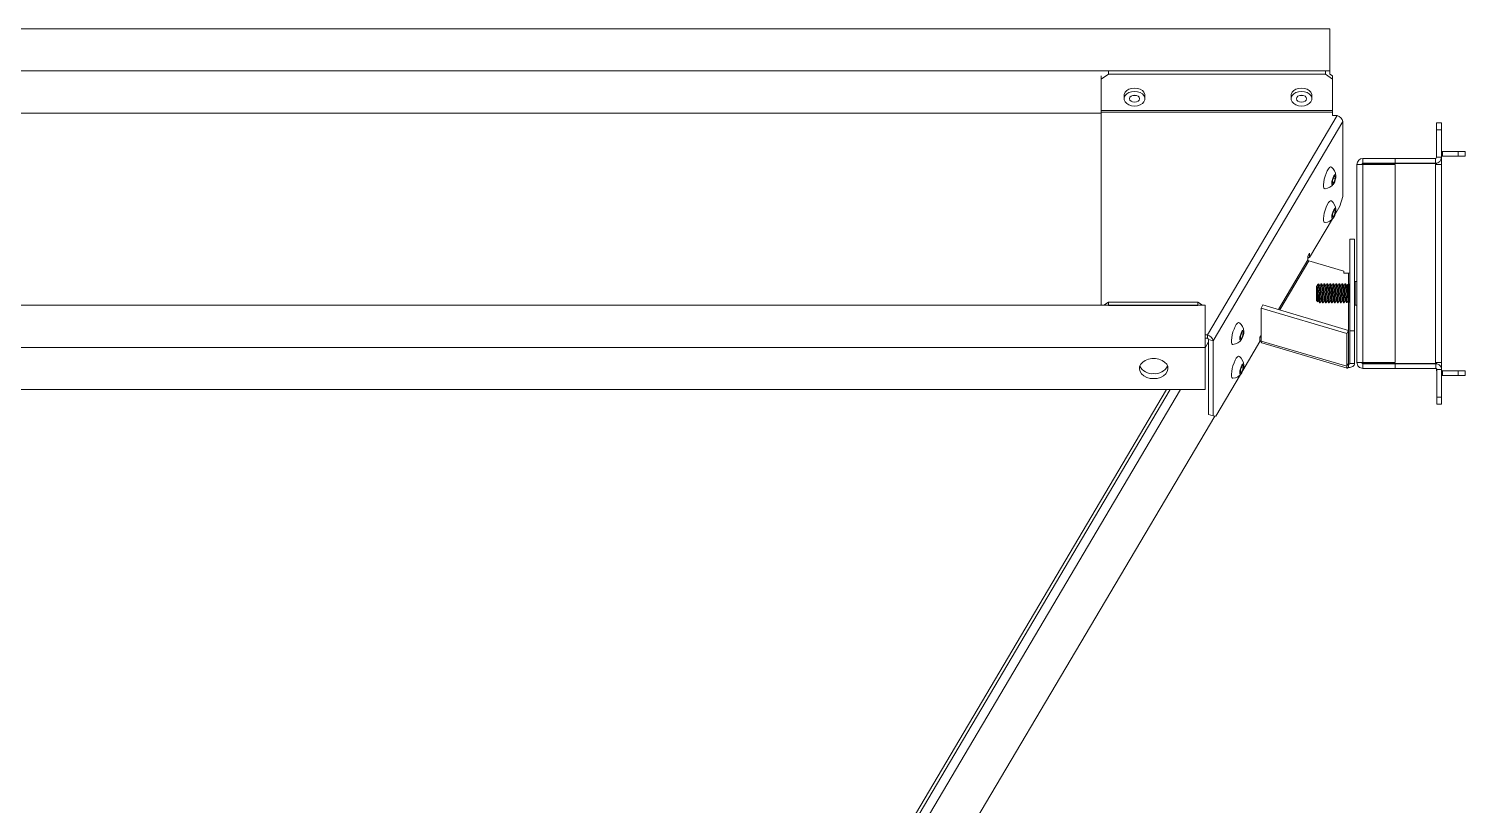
# Model space of a CAD drawing. Header units: millimetres. Extents: x 0 to 841, y 0 to 594.
# Drawn here: x 289.8 to 410.2, y 339.6 to 404.7 of the extents above; entities that cross this region are included whole.
import ezdxf

# ---------------------------------------------------------------- set-up
doc = ezdxf.new("R2010")
doc.units = ezdxf.units.MM
doc.linetypes.add('SLD-实线', pattern=[0])

msp = doc.modelspace()

# ---------------------------------------------------------------- linework, layer by layer
at = {"color": 7, "linetype": 'SLD-实线', "lineweight": 15}
for p, q in [((398.88, 404.68), (157.42, 404.68)), ((398.88, 404.68), (398.88, 401.14)), ((398.88, 401.14), (157.42, 401.14)), ((379.71, 400.44), (380.31, 400.86)), ((379.71, 400.72), (379.71, 400.44)), ((379.71, 400.44), (379.71, 397.82)), ((380.31, 400.86), (380.31, 401.15)), ((398.51, 401.14), (380.31, 401.15)), ((398.51, 400.86), (380.31, 400.86)), ((398.51, 401.14), (398.51, 400.86)), ((398.51, 400.86), (399.11, 400.44)), ((398.88, 401.14), (398.88, 400.88)), ((399.11, 400.72), (398.88, 400.88)), ((399.11, 400.44), (399.11, 400.72)), ((399.11, 398.1), (399.11, 400.72)), ((399.11, 397.82), (399.11, 400.44)), ((381.63, 399.09), (381.63, 398.81)), ((383.37, 398.81), (383.37, 399.09)), ((395.63, 399.09), (395.63, 398.81)), ((397.37, 398.81), (397.37, 399.09)), ((379.71, 397.61), (176.57, 397.61)), ((379.71, 397.82), (399.11, 397.82)), ((379.71, 381.5), (379.71, 397.68)), ((399.11, 397.68), (379.71, 397.68)), ((399.11, 397.82), (399.11, 398.1)), ((399.11, 397.4), (399.11, 397.68)), ((399.11, 397.68), (399.11, 397.4)), ((399.5, 397.4), (388.62, 379.01)), ((389.09, 378.52), (399.96, 396.91)), ((399.5, 397.4), (399.11, 397.4)), ((399.96, 390.61), (399.96, 396.91)), ((407.84, 396.8), (407.84, 396.2)), ((408.24, 396.8), (407.84, 396.8)), ((408.24, 396.8), (408.24, 396.2)), ((408.24, 396.2), (408.24, 396.8)), ((408.24, 396.8), (408.24, 396.8)), ((407.84, 396.2), (408.24, 396.2)), ((407.84, 393.9), (407.84, 396.2)), ((408.24, 396.2), (408.24, 393.9)), ((408.24, 393.9), (408.24, 396.2)), ((408.34, 394), (408.34, 394.4)), ((409.64, 394.4), (408.34, 394.4)), ((409.64, 394), (408.34, 394)), ((409.64, 394.4), (409.64, 394)), ((410.24, 394.4), (409.64, 394.4)), ((409.64, 394), (410.24, 394)), ((410.24, 394), (410.24, 394.4)), ((410.24, 394.4), (410.24, 394)), ((410.24, 394.4), (410.24, 394.4)), ((410.24, 394), (410.24, 394)), ((401.16, 393.3), (401.16, 376.7)), ((401.56, 393.3), (401.56, 393.3)), ((401.66, 393.4), (401.66, 393.8)), ((404.36, 393.8), (401.66, 393.8)), ((404.36, 393.4), (401.66, 393.4)), ((401.66, 393.3), (401.66, 393.39)), ((401.66, 393.39), (407.74, 393.39)), ((401.66, 393.3), (404.36, 393.3)), ((401.66, 393.3), (401.66, 376.7)), ((404.36, 393.4), (404.36, 393.8)), ((404.36, 393.4), (404.36, 393.8)), ((404.36, 393.8), (404.36, 393.8)), ((404.36, 393.8), (407.74, 393.8)), ((404.36, 393.4), (404.36, 393.4)), ((404.36, 393.4), (407.74, 393.4)), ((404.36, 393.3), (404.36, 376.7)), ((404.36, 393.3), (404.36, 376.7)), ((404.36, 393.3), (404.36, 393.3)), ((407.74, 393.4), (407.74, 393.8)), ((407.74, 393.4), (407.74, 393.4)), ((407.74, 393.39), (407.74, 393.3)), ((407.74, 393.39), (407.74, 393.3)), ((407.74, 393.39), (407.74, 393.39)), ((407.74, 376.7), (407.74, 393.3)), ((407.84, 393.9), (408.24, 393.9)), ((407.84, 393.3), (407.84, 393.41)), ((408.24, 393.91), (408.24, 393.3)), ((408.24, 393.91), (408.24, 393.4)), ((408.24, 393.9), (408.24, 393.9)), ((408.24, 393.9), (408.24, 393.3)), ((408.24, 393.9), (408.24, 393.9)), ((408.24, 393.3), (408.24, 393.9)), ((408.24, 376.6), (408.24, 393.4)), ((408.24, 393.3), (408.24, 376.7)), ((408.24, 393.3), (408.24, 393.3)), ((408.24, 393.3), (408.24, 393.3)), ((399.11, 391.96), (399.22, 392.27)), ((399.11, 391.71), (399.11, 391.96)), ((399.11, 391.82), (399.22, 391.78)), ((399.22, 391.78), (399.11, 391.71)), ((399.18, 392.15), (399.34, 392.1)), ((399.22, 392.27), (399.34, 392.35)), ((399.34, 392.1), (399.22, 391.78)), ((399.34, 392.35), (399.34, 392.1)), ((399.96, 390.61), (399.73, 389.8)), ((399.11, 389.13), (399.22, 389.45)), ((399.11, 388.88), (399.11, 389.13)), ((399.18, 389.32), (399.34, 389.27)), ((399.22, 389.45), (399.34, 389.52)), ((399.34, 389.27), (399.22, 388.96)), ((399.31, 389.09), (399.73, 389.8)), ((399.34, 389.52), (399.34, 389.27)), ((397.19, 385.5), (399.11, 388.74)), ((399.11, 388.99), (399.22, 388.96)), ((399.22, 388.96), (399.11, 388.88)), ((400.96, 387.03), (400.56, 387.03)), ((400.56, 379.36), (400.56, 387.03)), ((400.96, 379.36), (400.96, 387.03)), ((400.96, 387.03), (400.96, 384.27)), ((397.04, 385.6), (397.19, 385.86)), ((397.04, 385.31), (397.04, 385.6)), ((397.19, 385.5), (397.04, 385.55)), ((397.04, 385.41), (397.11, 385.53)), ((397.19, 385.86), (397.19, 385.5)), ((400.06, 384.35), (397.13, 385.22)), ((400.06, 384.2), (400.06, 384.35)), ((400.06, 384.35), (400.06, 384.2)), ((397.79, 383.14), (397.76, 383.1)), ((397.84, 383.18), (397.81, 383.13)), ((397.94, 383.29), (397.85, 383.2)), ((398.07, 383.14), (398.04, 383.14)), ((398.19, 383.3), (398.16, 383.3)), ((398.32, 383.14), (398.29, 383.14)), ((398.44, 383.3), (398.41, 383.3)), ((398.57, 383.14), (398.54, 383.14)), ((398.69, 383.3), (398.66, 383.3)), ((398.82, 383.14), (398.79, 383.14)), ((398.94, 383.3), (398.91, 383.3)), ((399.07, 383.14), (399.04, 383.14)), ((399.19, 383.3), (399.16, 383.3)), ((399.32, 383.14), (399.29, 383.14)), ((399.44, 383.3), (399.41, 383.3)), ((399.57, 383.14), (399.54, 383.14)), ((399.69, 383.3), (399.66, 383.3)), ((399.82, 383.14), (399.79, 383.14)), ((399.94, 383.3), (399.91, 383.3)), ((400.07, 383.14), (400.04, 383.14)), ((400.46, 384.2), (400.06, 384.2)), ((400.19, 383.3), (400.16, 383.3)), ((400.32, 383.14), (400.29, 383.14)), ((400.44, 383.14), (400.39, 383.24)), ((400.47, 383.14), (400.44, 383.14)), ((400.56, 383.28), (400.47, 383.14)), ((400.96, 383.46), (400.96, 384.27)), ((401, 383.5), (400.96, 383.46)), ((401.16, 383.5), (401, 383.5)), ((397.76, 381.9), (397.87, 381.79)), ((167.87, 381.49), (388.42, 381.5)), ((380.31, 381.77), (379.93, 381.5)), ((380.31, 381.49), (380.31, 381.77)), ((380.31, 381.77), (387.81, 381.77)), ((380.31, 381.49), (387.81, 381.49)), ((387.81, 381.77), (387.81, 381.49)), ((388.2, 381.5), (387.81, 381.77)), ((388.42, 377.96), (388.42, 381.5)), ((393.11, 381.26), (393.27, 381.52)), ((393.11, 381.26), (400.3, 379.13)), ((393.11, 378.5), (393.11, 381.26)), ((393.27, 381.52), (400.46, 379.39)), ((397.88, 381.8), (397.92, 381.87)), ((397.91, 381.87), (397.94, 381.87)), ((398.04, 381.7), (398.07, 381.7)), ((398.16, 381.87), (398.19, 381.87)), ((398.29, 381.7), (398.32, 381.7)), ((398.41, 381.87), (398.44, 381.87)), ((398.54, 381.7), (398.57, 381.7)), ((398.66, 381.87), (398.69, 381.87)), ((398.79, 381.7), (398.82, 381.7)), ((398.91, 381.87), (398.94, 381.87)), ((399.04, 381.7), (399.07, 381.7)), ((399.16, 381.87), (399.19, 381.87)), ((399.29, 381.7), (399.32, 381.7)), ((399.41, 381.87), (399.44, 381.87)), ((399.54, 381.7), (399.57, 381.7)), ((399.66, 381.87), (399.69, 381.87)), ((399.79, 381.7), (399.82, 381.7)), ((399.91, 381.87), (399.94, 381.87)), ((400.04, 381.7), (400.07, 381.7)), ((400.16, 381.87), (400.19, 381.87)), ((400.44, 381.87), (400.47, 381.87)), ((400.47, 381.87), (400.56, 381.73)), ((400.96, 381.54), (401, 381.5)), ((400.96, 376.61), (400.96, 381.54)), ((401, 381.5), (401.16, 381.5)), ((388.42, 379.01), (388.62, 379.01)), ((388.42, 378.73), (388.62, 378.73)), ((388.42, 377.92), (388.72, 378.42)), ((388.62, 379.01), (388.62, 378.73)), ((388.72, 378.63), (389.09, 378.52)), ((388.72, 378.63), (388.72, 372.34)), ((389.09, 378.52), (389.09, 372.23)), ((391.39, 378.91), (391.5, 379.23)), ((391.39, 378.66), (391.39, 378.91)), ((391.39, 378.77), (391.5, 378.74)), ((391.5, 378.74), (391.39, 378.66)), ((391.46, 379.1), (391.62, 379.06)), ((391.5, 379.23), (391.62, 379.3)), ((391.62, 379.06), (391.5, 378.74)), ((391.59, 376.04), (393.02, 378.46)), ((391.62, 379.3), (391.62, 379.06)), ((393.02, 378.81), (393.11, 378.97)), ((393.02, 378.46), (393.02, 378.81)), ((393.11, 378.5), (400.3, 376.38)), ((393.17, 378.35), (400.34, 376.23)), ((400.3, 379.13), (400.46, 379.39)), ((400.3, 379.13), (400.3, 376.38)), ((400.46, 379.39), (400.46, 376.64)), ((400.96, 379.36), (400.56, 379.36)), ((400.56, 376.61), (400.56, 379.36)), ((400.96, 376.61), (400.96, 379.36)), ((167.87, 377.95), (388.42, 377.96)), ((388.42, 374.43), (388.42, 377.96)), ((391.39, 376.08), (391.5, 376.4)), ((391.39, 375.84), (391.39, 376.08)), ((391.39, 375.94), (391.5, 375.91)), ((391.5, 375.91), (391.39, 375.84)), ((391.46, 376.27), (391.62, 376.23)), ((391.5, 376.4), (391.62, 376.47)), ((391.62, 376.23), (391.5, 375.91)), ((391.62, 376.47), (391.62, 376.23)), ((400.46, 376.64), (400.3, 376.38)), ((400.46, 376.57), (400.46, 376.64)), ((400.46, 376.57), (400.46, 376.28)), ((400.56, 376.61), (400.96, 376.61)), ((401.56, 376.7), (401.56, 376.7)), ((404.36, 376.7), (401.66, 376.7)), ((401.66, 376.7), (401.66, 376.62)), ((401.66, 376.62), (407.74, 376.62)), ((401.66, 376.6), (401.66, 376.2)), ((401.66, 376.6), (404.36, 376.6)), ((401.66, 376.2), (404.36, 376.2)), ((404.36, 376.7), (404.36, 376.7)), ((404.36, 376.6), (404.36, 376.2)), ((404.36, 376.6), (404.36, 376.2)), ((404.36, 376.6), (404.36, 376.6)), ((407.76, 376.6), (404.36, 376.6)), ((404.36, 376.2), (404.36, 376.2)), ((407.76, 376.2), (404.36, 376.2)), ((407.74, 376.62), (407.74, 376.7)), ((407.74, 376.62), (407.74, 376.7)), ((407.74, 376.62), (407.74, 376.62)), ((407.76, 376.6), (407.76, 376.6)), ((407.76, 376.6), (407.76, 376.2)), ((407.84, 376.6), (407.84, 376.7)), ((407.84, 376.1), (407.84, 376.16)), ((407.84, 376), (407.84, 376.06)), ((407.85, 376), (407.84, 376)), ((407.86, 376.1), (408.26, 376.1)), ((407.86, 373.8), (407.86, 376.1)), ((408.24, 376.7), (408.24, 376.24)), ((408.24, 376.7), (408.24, 376.7)), ((408.24, 376.24), (408.24, 376.7)), ((408.24, 376.7), (408.24, 376.24)), ((408.24, 376.7), (408.24, 376.7)), ((408.24, 376.6), (408.24, 376.24)), ((408.26, 376.1), (408.26, 376.1)), ((408.26, 373.8), (408.26, 376.1)), ((408.26, 376.1), (408.26, 373.8)), ((408.34, 376), (408.34, 375.6)), ((408.34, 376), (409.64, 376)), ((409.64, 376), (409.64, 375.6)), ((410.24, 376), (409.64, 376)), ((410.24, 375.6), (410.24, 376)), ((410.24, 376), (410.24, 375.6)), ((410.24, 376), (410.24, 376)), ((389.32, 372.2), (391.39, 375.69)), ((408.34, 375.6), (408.26, 375.61)), ((408.34, 375.6), (409.64, 375.6)), ((409.64, 375.6), (410.24, 375.6)), ((410.24, 375.6), (410.24, 375.6)), ((167.87, 374.42), (388.42, 374.43)), ((347.14, 310.13), (385.19, 374.43)), ((347.44, 310.13), (385.49, 374.43)), ((348.31, 310.13), (386.35, 374.43)), ((408.26, 373.8), (407.86, 373.8)), ((407.86, 373.8), (407.86, 373.2)), ((408.26, 373.8), (408.26, 373.2)), ((408.26, 373.2), (408.26, 373.8)), ((389.09, 372.23), (388.72, 372.34)), ((407.86, 373.2), (408.26, 373.2)), ((408.26, 373.2), (408.26, 373.2)), ((352.49, 310.13), (389.23, 372.21)), ((389.32, 372.2), (389.09, 372.23))]:
    msp.add_line(p, q, dxfattribs=at)
at = {"color": 8, "linetype": 'SLD-实线', "lineweight": 15}
for p, q in [((408.24, 393.9), (408.24, 393.9)), ((394.57, 381.14), (397.04, 385.31)), ((397.13, 385.22), (394.69, 381.1)), ((400.46, 383.14), (400.46, 384.2)), ((400.46, 376.64), (400.46, 381.87)), ((393.11, 378.81), (393.03, 378.83)), ((400.46, 376.64), (400.46, 376.64)), ((407.86, 376.1), (407.84, 376.1))]:
    msp.add_line(p, q, dxfattribs=at)
at = {"color": 7, "linetype": 'SLD-实线', "lineweight": 15, "flags": 128}
for points in [[(381.63, 399.09), (381.64, 399.18), (381.71, 399.35), (381.85, 399.5), (382.03, 399.61), (382.26, 399.68), (382.5, 399.71), (382.75, 399.68), (382.97, 399.61), (383.16, 399.5), (383.29, 399.35), (383.36, 399.18), (383.37, 399.09)], [(382.5, 398.2), (382.26, 398.22), (382.03, 398.29), (381.85, 398.41), (381.71, 398.56), (381.64, 398.72), (381.64, 398.9), (381.71, 399.07), (381.85, 399.21), (382.03, 399.33), (382.26, 399.4), (382.5, 399.43), (382.75, 399.4), (382.97, 399.33), (383.16, 399.21), (383.29, 399.07), (383.36, 398.9), (383.36, 398.72), (383.29, 398.56), (383.16, 398.41), (382.97, 398.29), (382.75, 398.22), (382.5, 398.2)], [(382.5, 398.51), (382.34, 398.54), (382.21, 398.6), (382.12, 398.7), (382.08, 398.81), (382.12, 398.93), (382.21, 399.02), (382.34, 399.09), (382.5, 399.11), (382.66, 399.09), (382.8, 399.02), (382.89, 398.93), (382.92, 398.81), (382.89, 398.7), (382.8, 398.6), (382.66, 398.54), (382.5, 398.51)], [(382.63, 399.09), (382.5, 399.08), (382.38, 399.09)], [(395.63, 399.09), (395.64, 399.18), (395.71, 399.35), (395.85, 399.5), (396.03, 399.61), (396.26, 399.68), (396.5, 399.71), (396.75, 399.68), (396.97, 399.61), (397.16, 399.5), (397.29, 399.35), (397.36, 399.18), (397.37, 399.09)], [(396.5, 398.2), (396.26, 398.22), (396.03, 398.29), (395.85, 398.41), (395.71, 398.56), (395.64, 398.72), (395.64, 398.9), (395.71, 399.07), (395.85, 399.21), (396.03, 399.33), (396.26, 399.4), (396.5, 399.43), (396.75, 399.4), (396.97, 399.33), (397.16, 399.21), (397.29, 399.07), (397.36, 398.9), (397.36, 398.72), (397.29, 398.56), (397.16, 398.41), (396.97, 398.29), (396.75, 398.22), (396.5, 398.2)], [(396.5, 398.51), (396.34, 398.54), (396.21, 398.6), (396.12, 398.7), (396.08, 398.81), (396.12, 398.92), (396.21, 399.02), (396.34, 399.09), (396.5, 399.11), (396.66, 399.09), (396.8, 399.02), (396.89, 398.92), (396.92, 398.81), (396.89, 398.7), (396.8, 398.6), (396.66, 398.54), (396.5, 398.51)], [(396.63, 399.09), (396.5, 399.08), (396.38, 399.09)], [(379.71, 397.68), (379.71, 397.7), (379.71, 397.71), (379.71, 397.73), (379.71, 397.75), (379.71, 397.77), (379.71, 397.79), (379.71, 397.81), (379.71, 397.82)], [(399.11, 398.1), (399.11, 398.03), (399.11, 397.94), (399.11, 397.85), (399.11, 397.75), (399.11, 397.65), (399.11, 397.56), (399.11, 397.47), (399.11, 397.4)], [(399.11, 397.82), (399.11, 397.81), (399.11, 397.79), (399.11, 397.77), (399.11, 397.75), (399.11, 397.73), (399.11, 397.71), (399.11, 397.69), (399.11, 397.68)], [(408.24, 394.75), (408.24, 394.79), (408.24, 394.89), (408.24, 395.05), (408.24, 395.24), (408.24, 395.46), (408.24, 395.66), (408.24, 395.84), (408.24, 395.97), (408.24, 396.04), (408.24, 396.04), (408.24, 395.97), (408.24, 395.84), (408.24, 395.66), (408.24, 395.46), (408.24, 395.24), (408.24, 395.05), (408.24, 394.89), (408.24, 394.79), (408.24, 394.75)], [(408.24, 394.39), (408.24, 394.39), (408.34, 394.4)], [(399.01, 393.08), (398.95, 393.09), (398.86, 393.04), (398.76, 392.93), (398.66, 392.76), (398.57, 392.55), (398.48, 392.31), (398.41, 392.06), (398.37, 391.82), (398.35, 391.61), (398.36, 391.44), (398.39, 391.32), (398.45, 391.27), (398.47, 391.27)], [(401.66, 393.3), (401.56, 393.3), (401.47, 393.3), (401.38, 393.3), (401.3, 393.3), (401.24, 393.3), (401.2, 393.3), (401.17, 393.3), (401.16, 393.3)], [(401.56, 393.3), (401.56, 393.3), (401.57, 393.3), (401.58, 393.3), (401.59, 393.3), (401.6, 393.3), (401.62, 393.3), (401.64, 393.3), (401.66, 393.3)], [(408.24, 393.3), (408.23, 393.3), (408.2, 393.3), (408.15, 393.3), (408.09, 393.3), (408.02, 393.3), (407.93, 393.3), (407.84, 393.3), (407.74, 393.3)], [(399.22, 391.71), (399.29, 391.85), (399.34, 392.01), (399.38, 392.18), (399.39, 392.32), (399.38, 392.42), (399.34, 392.46), (399.29, 392.43), (399.22, 392.34), (399.16, 392.21), (399.1, 392.05), (399.06, 391.88), (399.05, 391.74), (399.06, 391.64), (399.1, 391.6), (399.16, 391.63), (399.22, 391.71)], [(408.24, 392), (408.24, 392.21), (408.24, 392.4), (408.24, 392.55), (408.24, 392.63), (408.24, 392.65), (408.24, 392.6), (408.24, 392.48), (408.24, 392.31), (408.24, 392.11), (408.24, 391.9), (408.24, 391.69), (408.24, 391.52), (408.24, 391.41), (408.24, 391.36), (408.24, 391.37), (408.24, 391.46), (408.24, 391.6), (408.24, 391.79), (408.24, 392)], [(399.01, 390.25), (398.95, 390.26), (398.86, 390.21), (398.76, 390.1), (398.66, 389.93), (398.57, 389.72), (398.48, 389.48), (398.41, 389.23), (398.37, 388.99), (398.35, 388.78), (398.36, 388.61), (398.39, 388.49), (398.45, 388.44), (398.47, 388.44)], [(399.22, 388.89), (399.29, 389.02), (399.34, 389.18), (399.38, 389.35), (399.39, 389.49), (399.38, 389.59), (399.34, 389.63), (399.29, 389.6), (399.22, 389.51), (399.16, 389.38), (399.1, 389.22), (399.06, 389.05), (399.05, 388.91), (399.06, 388.81), (399.1, 388.77), (399.16, 388.8), (399.22, 388.89)], [(397.76, 383.1), (397.76, 383.1), (397.76, 383.05), (397.76, 382.93)], [(397.79, 383.14), (397.79, 383.14), (397.79, 383.13)], [(397.96, 383.26), (397.96, 383.23), (397.96, 383.19), (397.96, 383.15), (397.96, 383.1), (397.96, 383.05), (397.96, 382.99), (397.96, 382.93), (397.96, 382.86)], [(400.32, 383.14), (400.33, 383.09), (400.35, 382.95), (400.37, 382.75), (400.38, 382.5), (400.4, 382.26), (400.41, 382.05), (400.43, 381.92), (400.44, 381.87), (400.44, 381.87), (400.44, 381.87)], [(400.44, 383.14), (400.44, 383.14), (400.44, 383.09), (400.44, 382.96), (400.44, 382.79), (400.44, 382.58), (400.44, 382.36), (400.44, 382.16), (400.44, 382), (400.44, 381.9), (400.44, 381.87)], [(400.47, 383.14), (400.47, 383.14), (400.47, 383.08), (400.47, 382.95)], [(401, 383.5), (401, 383.47), (401, 383.37), (401, 383.21)], [(401, 383.21), (401, 382.99), (401, 382.74), (401, 382.47), (401, 382.2), (401, 381.95), (401, 381.75), (401, 381.6), (401, 381.52), (401, 381.5)], [(397.76, 382.93), (397.76, 382.76), (397.76, 382.56), (397.76, 382.35), (397.76, 382.16), (397.76, 382.01), (397.76, 381.92), (397.76, 381.9)], [(400.47, 382.95), (400.47, 382.77), (400.47, 382.56), (400.47, 382.34), (400.47, 382.14), (400.47, 381.98), (400.47, 381.89), (400.47, 381.87)], [(391.29, 380.03), (391.23, 380.04), (391.14, 380), (391.04, 379.88), (390.94, 379.71), (390.85, 379.5), (390.76, 379.26), (390.7, 379.01), (390.65, 378.77), (390.63, 378.56), (390.64, 378.39), (390.67, 378.27), (390.73, 378.22), (390.75, 378.22)], [(391.5, 378.67), (391.57, 378.8), (391.62, 378.97), (391.66, 379.13), (391.67, 379.27), (391.66, 379.37), (391.62, 379.41), (391.57, 379.38), (391.5, 379.3), (391.44, 379.16), (391.38, 379), (391.34, 378.84), (391.33, 378.69), (391.34, 378.59), (391.38, 378.56), (391.44, 378.58), (391.5, 378.67)], [(393.12, 378.47), (393.09, 378.49), (393.02, 378.54)], [(393.11, 378.5), (393.12, 378.45), (393.13, 378.4), (393.14, 378.37), (393.16, 378.35), (393.17, 378.35)], [(408.24, 378), (408.24, 378.21), (408.24, 378.4), (408.24, 378.55), (408.24, 378.63), (408.24, 378.65), (408.24, 378.6), (408.24, 378.48), (408.24, 378.31), (408.24, 378.11), (408.24, 377.9), (408.24, 377.69), (408.24, 377.52), (408.24, 377.41), (408.24, 377.36), (408.24, 377.37), (408.24, 377.46), (408.24, 377.6), (408.24, 377.79), (408.24, 378)], [(391.29, 377.2), (391.23, 377.22), (391.14, 377.17), (391.04, 377.05), (390.94, 376.89), (390.85, 376.67), (390.76, 376.43), (390.7, 376.19), (390.65, 375.95), (390.63, 375.73), (390.64, 375.56), (390.67, 375.44), (390.73, 375.39), (390.75, 375.39)], [(384.11, 375.35), (383.81, 375.37), (383.53, 375.45), (383.29, 375.58), (383.1, 375.74), (382.97, 375.93), (382.91, 376.14), (382.93, 376.35), (383.02, 376.56), (383.19, 376.74), (383.4, 376.88), (383.67, 376.98), (383.96, 377.04), (384.26, 377.04), (384.55, 376.98), (384.82, 376.88), (385.03, 376.74), (385.2, 376.56), (385.29, 376.35), (385.31, 376.14), (385.25, 375.93), (385.12, 375.74), (384.93, 375.58), (384.69, 375.45), (384.41, 375.37), (384.11, 375.35)], [(391.5, 375.84), (391.57, 375.97), (391.62, 376.14), (391.66, 376.3), (391.67, 376.44), (391.66, 376.54), (391.62, 376.58), (391.57, 376.55), (391.5, 376.47), (391.44, 376.33), (391.38, 376.17), (391.34, 376.01), (391.33, 375.86), (391.34, 375.77), (391.38, 375.73), (391.44, 375.75), (391.5, 375.84)], [(401.16, 376.7), (401.17, 376.7), (401.19, 376.7), (401.24, 376.7), (401.3, 376.7), (401.38, 376.7), (401.47, 376.7), (401.56, 376.7), (401.66, 376.7)], [(401.66, 376.7), (401.64, 376.7), (401.62, 376.7), (401.6, 376.7), (401.59, 376.7), (401.57, 376.7), (401.56, 376.7), (401.56, 376.7), (401.56, 376.7)], [(407.74, 376.7), (407.83, 376.7), (407.93, 376.7), (408.02, 376.7), (408.09, 376.7), (408.15, 376.7), (408.2, 376.7), (408.23, 376.7), (408.24, 376.7)], [(407.86, 375.96), (407.85, 376.01), (407.84, 376.1)], [(408.26, 373.95), (408.26, 373.99), (408.26, 374.09), (408.26, 374.25), (408.26, 374.44), (408.26, 374.66), (408.26, 374.86), (408.26, 375.04), (408.26, 375.17), (408.26, 375.24), (408.26, 375.24), (408.26, 375.17), (408.26, 375.04), (408.26, 374.86), (408.26, 374.66), (408.26, 374.44), (408.26, 374.25), (408.26, 374.09), (408.26, 373.99), (408.26, 373.95)]]:
    msp.add_lwpolyline(points, dxfattribs=at)
at = {"color": 7, "linetype": 'SLD-实线', "lineweight": 15}
for centre, radius, start, end in [((399.37, 396.81), 0.604, 9.3983, 77.1376), ((408.34, 393.9), 0.1, 89.9968, 179.9839), ((408.34, 393.9), 0.1, 89.9968, 179.9839), ((398.38, 392.28), 1.02, 4.223, 51.5622), ((401.66, 393.3), 0.5, 89.9968, 179.9839), ((401.66, 393.3), 0.1, 89.9968, 179.9839), ((401.66, 393.3), 0.1, 89.9968, 179.9839), ((407.74, 393.9), 0.5, 269.9968, 359.9839), ((407.74, 393.9), 0.1, 269.9968, 359.9839), ((407.74, 393.9), 0.5, 269.9968, 359.9839), ((398.38, 392.28), 1.02, 275.4757, 322.8149), ((398.38, 389.45), 1.02, 4.223, 51.5622), ((398.38, 389.45), 1.02, 275.4757, 322.8149), ((397.16, 385.33), 0.121, 189.4049, 257.136), ((400.47, 384.29), 0.0915, 262.5688, 343.7974), ((390.66, 379.23), 1.02, 4.223, 51.5622), ((388.49, 378.42), 0.604, 9.3977, 77.1389), ((388.6, 378.61), 0.121, 9.405, 77.136), ((390.66, 379.23), 1.02, 275.4757, 322.8149), ((390.66, 376.4), 1.02, 4.223, 51.5622), ((383.99, 376.93), 1.17, 206.7493, 275.8384), ((384.23, 376.93), 1.17, 264.1677, 333.2622), ((401.66, 376.7), 0.5, 179.9839, 269.9968), ((401.66, 376.7), 0.1, 179.9839, 269.9968), ((401.66, 376.7), 0.1, 179.9839, 269.9968), ((407.76, 376.1), 0.5, 359.9839, 89.9968), ((407.76, 376.1), 0.5, 359.9839, 89.9968), ((407.76, 376.1), 0.1, 359.9839, 89.9968), ((408.34, 376.1), 0.1, 215.2494, 269.9968), ((408.34, 376.1), 0.1, 216.8247, 269.9968), ((390.66, 376.4), 1.02, 275.4757, 322.8149)]:
    msp.add_arc(centre, radius, start, end, dxfattribs=at)
for points, knots in [([(397.79, 383.13), (397.8, 383.12), (397.81, 383.09), (397.82, 382.95), (397.83, 382.75), (397.85, 382.5), (397.87, 382.25), (397.88, 382.04), (397.9, 381.91), (397.91, 381.85), (397.91, 381.87), (397.91, 381.87)], [0, 0, 0, 0, 0.113054, 0.222536, 0.351171, 0.483192, 0.609979, 0.740853, 0.871727, 0.998512, 1, 1, 1, 1]), ([(397.79, 383.13), (397.8, 383.12), (397.8, 383.1), (397.81, 382.97), (397.82, 382.8), (397.83, 382.59), (397.84, 382.36), (397.84, 382.14), (397.85, 381.96), (397.86, 381.84), (397.87, 381.78), (397.87, 381.79), (397.87, 381.8)], [0, 0, 0, 0, 0.105606, 0.211211, 0.316697, 0.426603, 0.536565, 0.646438, 0.760015, 0.874332, 0.988588, 1, 1, 1, 1]), ([(397.82, 383.14), (397.82, 383.13), (397.83, 383.11), (397.85, 382.96), (397.86, 382.75), (397.88, 382.5), (397.9, 382.25), (397.91, 382.04), (397.93, 381.91), (397.94, 381.89), (397.94, 381.88)], [0, 0, 0, 0, 0.131772, 0.260161, 0.38855, 0.52032, 0.646864, 0.777488, 0.908112, 1, 1, 1, 1]), ([(397.96, 382.86), (397.95, 382.93), (397.93, 383.08), (397.89, 383.19), (397.87, 383.22), (397.85, 383.2), (397.85, 383.19)], [0, 0, 0, 0, 0.3305062, 0.659097, 0.9504574, 1, 1, 1, 1]), ([(398.04, 383.14), (398.03, 383.16), (397.99, 383.22), (397.96, 383.27), (397.95, 383.3)], [0, 0, 0, 0, 0.499781, 1, 1, 1, 1]), ([(397.95, 383.28), (397.95, 383.29), (397.95, 383.3), (397.96, 383.27), (397.96, 383.26)], [0, 0, 0, 0, 0.4612614, 1, 1, 1, 1]), ([(397.96, 383.26), (397.96, 383.2), (397.97, 383.1), (397.99, 382.82), (398.01, 382.5), (398.02, 382.19), (398.04, 381.92), (398.05, 381.75), (398.06, 381.68), (398.07, 381.7), (398.07, 381.7)], [0, 0, 0, 0, 0.158179, 0.297465, 0.440406, 0.577696, 0.719399, 0.861101, 0.998391, 1, 1, 1, 1]), ([(398.04, 383.13), (398.05, 383.12), (398.06, 383.1), (398.07, 382.96), (398.08, 382.75), (398.1, 382.5), (398.12, 382.25), (398.13, 382.04), (398.15, 381.91), (398.16, 381.85), (398.16, 381.87), (398.16, 381.87)], [0, 0, 0, 0, 0.097282, 0.22544, 0.353594, 0.485123, 0.611436, 0.741822, 0.872206, 0.99852, 1, 1, 1, 1]), ([(398.16, 383.3), (398.14, 383.27), (398.11, 383.22), (398.08, 383.17), (398.07, 383.14)], [0, 0, 0, 0, 0.513265, 1, 1, 1, 1]), ([(398.07, 383.14), (398.07, 383.13), (398.08, 383.11), (398.1, 382.96), (398.11, 382.75), (398.13, 382.5), (398.15, 382.25), (398.16, 382.04), (398.18, 381.91), (398.19, 381.89), (398.19, 381.88)], [0, 0, 0, 0, 0.130558, 0.259213, 0.387872, 0.519915, 0.646722, 0.777617, 0.908512, 1, 1, 1, 1]), ([(398.16, 383.29), (398.16, 383.29), (398.17, 383.32), (398.18, 383.26), (398.19, 383.09), (398.21, 382.82), (398.23, 382.5), (398.24, 382.19), (398.26, 381.92), (398.27, 381.75), (398.28, 381.68), (398.29, 381.7), (398.29, 381.7)], [0, 0, 0, 0, 0.0276945, 0.1513389, 0.2718209, 0.3923052, 0.5159496, 0.6347061, 0.7572792, 0.8798523, 0.998608, 1, 1, 1, 1]), ([(398.19, 383.3), (398.2, 383.29), (398.21, 383.27), (398.22, 383.08), (398.24, 382.82), (398.26, 382.5), (398.27, 382.19), (398.29, 381.92), (398.3, 381.75), (398.31, 381.68), (398.32, 381.7), (398.32, 381.7)], [0, 0, 0, 0, 0.125915, 0.250009, 0.3741, 0.50145, 0.623763, 0.750008, 0.876253, 0.998566, 1, 1, 1, 1]), ([(398.29, 383.14), (398.28, 383.16), (398.24, 383.22), (398.21, 383.27), (398.2, 383.3)], [0, 0, 0, 0, 0.4997759, 1, 1, 1, 1]), ([(398.29, 383.13), (398.3, 383.12), (398.31, 383.1), (398.32, 382.96), (398.33, 382.75), (398.35, 382.5), (398.37, 382.25), (398.38, 382.04), (398.4, 381.91), (398.41, 381.85), (398.41, 381.87), (398.41, 381.87)], [0, 0, 0, 0, 0.097325, 0.225473, 0.353622, 0.485147, 0.611453, 0.741833, 0.872212, 0.99852, 1, 1, 1, 1]), ([(398.41, 383.3), (398.39, 383.27), (398.36, 383.22), (398.33, 383.17), (398.32, 383.14)], [0, 0, 0, 0, 0.5134687, 1, 1, 1, 1]), ([(398.32, 383.14), (398.32, 383.13), (398.33, 383.11), (398.35, 382.96), (398.36, 382.75), (398.38, 382.5), (398.4, 382.25), (398.41, 382.04), (398.43, 381.91), (398.44, 381.89), (398.44, 381.88)], [0, 0, 0, 0, 0.130561, 0.259219, 0.387881, 0.519927, 0.646737, 0.777636, 0.908534, 1, 1, 1, 1]), ([(398.41, 383.29), (398.41, 383.29), (398.42, 383.32), (398.43, 383.26), (398.44, 383.09), (398.46, 382.82), (398.48, 382.5), (398.49, 382.19), (398.51, 381.92), (398.52, 381.75), (398.53, 381.68), (398.54, 381.7), (398.54, 381.7)], [0, 0, 0, 0, 0.02814, 0.151728, 0.272157, 0.392583, 0.516173, 0.634874, 0.757391, 0.879907, 0.998609, 1, 1, 1, 1]), ([(398.44, 383.3), (398.45, 383.29), (398.46, 383.27), (398.47, 383.08), (398.49, 382.82), (398.51, 382.5), (398.52, 382.19), (398.54, 381.92), (398.55, 381.75), (398.56, 381.68), (398.57, 381.7), (398.57, 381.7)], [0, 0, 0, 0, 0.125917, 0.250008, 0.374099, 0.50145, 0.623763, 0.750008, 0.876253, 0.998566, 1, 1, 1, 1]), ([(398.54, 383.14), (398.53, 383.16), (398.49, 383.22), (398.46, 383.27), (398.45, 383.3)], [0, 0, 0, 0, 0.4997629, 1, 1, 1, 1]), ([(398.54, 383.13), (398.55, 383.12), (398.56, 383.1), (398.57, 382.96), (398.58, 382.75), (398.6, 382.5), (398.62, 382.25), (398.63, 382.04), (398.65, 381.91), (398.66, 381.85), (398.66, 381.87), (398.66, 381.87)], [0, 0, 0, 0, 0.097363, 0.225505, 0.353651, 0.485168, 0.61147, 0.741844, 0.872217, 0.998518, 1, 1, 1, 1]), ([(398.66, 383.3), (398.64, 383.27), (398.61, 383.22), (398.58, 383.17), (398.57, 383.14)], [0, 0, 0, 0, 0.5132236, 1, 1, 1, 1]), ([(398.57, 383.14), (398.57, 383.13), (398.58, 383.11), (398.6, 382.96), (398.61, 382.75), (398.63, 382.5), (398.65, 382.25), (398.66, 382.04), (398.68, 381.91), (398.69, 381.89), (398.69, 381.88)], [0, 0, 0, 0, 0.130465, 0.259034, 0.3876, 0.519552, 0.646271, 0.777075, 0.907879, 1, 1, 1, 1]), ([(398.66, 383.29), (398.66, 383.29), (398.67, 383.32), (398.68, 383.26), (398.69, 383.09), (398.71, 382.82), (398.73, 382.5), (398.74, 382.19), (398.76, 381.92), (398.77, 381.75), (398.78, 381.68), (398.79, 381.7), (398.79, 381.7)], [0, 0, 0, 0, 0.028088, 0.151684, 0.272117, 0.39255, 0.516146, 0.634852, 0.757376, 0.879899, 0.998607, 1, 1, 1, 1]), ([(398.69, 383.3), (398.7, 383.29), (398.71, 383.27), (398.72, 383.08), (398.74, 382.82), (398.76, 382.5), (398.77, 382.19), (398.79, 381.92), (398.8, 381.75), (398.81, 381.68), (398.82, 381.7), (398.82, 381.7)], [0, 0, 0, 0, 0.125915, 0.250006, 0.3741, 0.501449, 0.623763, 0.750008, 0.876253, 0.998566, 1, 1, 1, 1]), ([(398.79, 383.14), (398.78, 383.16), (398.74, 383.22), (398.71, 383.27), (398.7, 383.3)], [0, 0, 0, 0, 0.499785, 1, 1, 1, 1]), ([(398.79, 383.13), (398.8, 383.12), (398.81, 383.1), (398.82, 382.96), (398.83, 382.75), (398.85, 382.5), (398.87, 382.25), (398.88, 382.04), (398.9, 381.91), (398.91, 381.85), (398.91, 381.87), (398.91, 381.87)], [0, 0, 0, 0, 0.097403, 0.225543, 0.35368, 0.485191, 0.611487, 0.741855, 0.872223, 0.998518, 1, 1, 1, 1]), ([(398.91, 383.3), (398.89, 383.27), (398.86, 383.22), (398.83, 383.17), (398.82, 383.14)], [0, 0, 0, 0, 0.512462, 1, 1, 1, 1]), ([(398.82, 383.14), (398.82, 383.13), (398.83, 383.11), (398.85, 382.96), (398.86, 382.75), (398.88, 382.5), (398.9, 382.25), (398.91, 382.04), (398.93, 381.91), (398.94, 381.89), (398.94, 381.88)], [0, 0, 0, 0, 0.130295, 0.25869, 0.387086, 0.518866, 0.645415, 0.776047, 0.906677, 1, 1, 1, 1]), ([(398.91, 383.29), (398.91, 383.29), (398.92, 383.32), (398.93, 383.26), (398.94, 383.09), (398.96, 382.82), (398.98, 382.5), (398.99, 382.19), (399.01, 381.92), (399.02, 381.75), (399.03, 381.68), (399.04, 381.7), (399.04, 381.7)], [0, 0, 0, 0, 0.027389, 0.151074, 0.271593, 0.392116, 0.515799, 0.634591, 0.757203, 0.879815, 0.998608, 1, 1, 1, 1]), ([(398.94, 383.3), (398.95, 383.29), (398.96, 383.27), (398.97, 383.08), (398.99, 382.82), (399.01, 382.5), (399.02, 382.19), (399.04, 381.92), (399.05, 381.75), (399.06, 381.68), (399.07, 381.7), (399.07, 381.7)], [0, 0, 0, 0, 0.125915, 0.250009, 0.3741, 0.501449, 0.623763, 0.750008, 0.876253, 0.998566, 1, 1, 1, 1]), ([(399.04, 383.14), (399.03, 383.16), (398.99, 383.22), (398.96, 383.27), (398.95, 383.3)], [0, 0, 0, 0, 0.499767, 1, 1, 1, 1]), ([(399.04, 383.13), (399.05, 383.12), (399.06, 383.1), (399.07, 382.96), (399.08, 382.75), (399.1, 382.5), (399.12, 382.25), (399.13, 382.04), (399.15, 381.91), (399.16, 381.85), (399.16, 381.87), (399.16, 381.87)], [0, 0, 0, 0, 0.097441, 0.225575, 0.353707, 0.485213, 0.611504, 0.741867, 0.872229, 0.998521, 1, 1, 1, 1]), ([(399.16, 383.3), (399.14, 383.27), (399.11, 383.22), (399.08, 383.17), (399.07, 383.14)], [0, 0, 0, 0, 0.511529, 1, 1, 1, 1]), ([(399.07, 383.14), (399.07, 383.13), (399.08, 383.11), (399.1, 382.96), (399.11, 382.75), (399.13, 382.5), (399.15, 382.25), (399.16, 382.04), (399.18, 381.91), (399.19, 381.89), (399.19, 381.88)], [0, 0, 0, 0, 0.130106, 0.258317, 0.38653, 0.518117, 0.644485, 0.774928, 0.90537, 1, 1, 1, 1]), ([(399.16, 383.29), (399.16, 383.3), (399.17, 383.32), (399.18, 383.26), (399.19, 383.09), (399.21, 382.82), (399.23, 382.5), (399.24, 382.19), (399.26, 381.92), (399.27, 381.75), (399.28, 381.68), (399.29, 381.7), (399.29, 381.7)], [0, 0, 0, 0, 0.026178, 0.150016, 0.270686, 0.391358, 0.515195, 0.634137, 0.756901, 0.879665, 0.998606, 1, 1, 1, 1]), ([(399.19, 383.3), (399.2, 383.29), (399.21, 383.27), (399.22, 383.08), (399.24, 382.82), (399.26, 382.5), (399.27, 382.19), (399.29, 381.92), (399.3, 381.75), (399.31, 381.68), (399.32, 381.7), (399.32, 381.7)], [0, 0, 0, 0, 0.125917, 0.250008, 0.374099, 0.501449, 0.623762, 0.750007, 0.876251, 0.998564, 1, 1, 1, 1]), ([(399.29, 383.14), (399.28, 383.16), (399.24, 383.22), (399.21, 383.27), (399.2, 383.3)], [0, 0, 0, 0, 0.499773, 1, 1, 1, 1]), ([(399.29, 383.13), (399.3, 383.12), (399.31, 383.1), (399.32, 382.96), (399.33, 382.75), (399.35, 382.5), (399.37, 382.25), (399.38, 382.04), (399.4, 381.91), (399.41, 381.85), (399.41, 381.87), (399.41, 381.87)], [0, 0, 0, 0, 0.09748, 0.225606, 0.353735, 0.485235, 0.611521, 0.741878, 0.872234, 0.998521, 1, 1, 1, 1]), ([(399.41, 383.3), (399.39, 383.27), (399.36, 383.22), (399.33, 383.17), (399.32, 383.14)], [0, 0, 0, 0, 0.510585, 1, 1, 1, 1]), ([(399.32, 383.14), (399.32, 383.13), (399.33, 383.11), (399.35, 382.96), (399.36, 382.75), (399.38, 382.5), (399.4, 382.25), (399.41, 382.04), (399.43, 381.91), (399.44, 381.89), (399.44, 381.88)], [0, 0, 0, 0, 0.129936, 0.257981, 0.386023, 0.517437, 0.64364, 0.773911, 0.904182, 1, 1, 1, 1]), ([(399.41, 383.29), (399.41, 383.3), (399.42, 383.32), (399.43, 383.26), (399.44, 383.09), (399.46, 382.82), (399.48, 382.5), (399.49, 382.19), (399.51, 381.92), (399.52, 381.75), (399.53, 381.68), (399.54, 381.7), (399.54, 381.7)], [0, 0, 0, 0, 0.0248879, 0.1488891, 0.2697211, 0.3905509, 0.514554, 0.6336519, 0.7565788, 0.8795057, 0.9986041, 1, 1, 1, 1]), ([(399.44, 383.3), (399.45, 383.29), (399.46, 383.27), (399.47, 383.08), (399.49, 382.82), (399.51, 382.5), (399.52, 382.19), (399.54, 381.92), (399.55, 381.75), (399.56, 381.68), (399.57, 381.7), (399.57, 381.7)], [0, 0, 0, 0, 0.125917, 0.250008, 0.374102, 0.50145, 0.623763, 0.750008, 0.876253, 0.998566, 1, 1, 1, 1]), ([(399.54, 383.14), (399.53, 383.16), (399.49, 383.22), (399.46, 383.27), (399.45, 383.3)], [0, 0, 0, 0, 0.499788, 1, 1, 1, 1]), ([(399.54, 383.13), (399.55, 383.12), (399.56, 383.1), (399.57, 382.96), (399.58, 382.75), (399.6, 382.5), (399.62, 382.25), (399.63, 382.04), (399.65, 381.91), (399.66, 381.85), (399.66, 381.87), (399.66, 381.87)], [0, 0, 0, 0, 0.097517, 0.225638, 0.353762, 0.485256, 0.611536, 0.741888, 0.872239, 0.998518, 1, 1, 1, 1]), ([(399.66, 383.3), (399.64, 383.27), (399.61, 383.22), (399.58, 383.17), (399.57, 383.14)], [0, 0, 0, 0, 0.510198, 1, 1, 1, 1]), ([(399.57, 383.14), (399.57, 383.13), (399.58, 383.11), (399.6, 382.96), (399.61, 382.75), (399.63, 382.5), (399.65, 382.25), (399.66, 382.04), (399.68, 381.91), (399.69, 381.89), (399.69, 381.88)], [0, 0, 0, 0, 0.129915, 0.257942, 0.385966, 0.517362, 0.643547, 0.7738, 0.904052, 1, 1, 1, 1]), ([(399.66, 383.29), (399.66, 383.3), (399.67, 383.32), (399.68, 383.26), (399.69, 383.09), (399.71, 382.82), (399.73, 382.5), (399.74, 382.19), (399.76, 381.92), (399.77, 381.75), (399.78, 381.68), (399.79, 381.7), (399.79, 381.7)], [0, 0, 0, 0, 0.0241846, 0.1482772, 0.269194, 0.3901109, 0.5142035, 0.6333874, 0.7564032, 0.8794188, 0.9986031, 1, 1, 1, 1]), ([(399.69, 383.3), (399.7, 383.29), (399.71, 383.27), (399.72, 383.08), (399.74, 382.82), (399.76, 382.5), (399.77, 382.19), (399.79, 381.92), (399.8, 381.75), (399.81, 381.68), (399.82, 381.7), (399.82, 381.7)], [0, 0, 0, 0, 0.125915, 0.250006, 0.3741, 0.501449, 0.623763, 0.750008, 0.876253, 0.998566, 1, 1, 1, 1]), ([(399.79, 383.14), (399.78, 383.16), (399.74, 383.22), (399.71, 383.27), (399.7, 383.3)], [0, 0, 0, 0, 0.499758, 1, 1, 1, 1]), ([(399.79, 383.13), (399.8, 383.12), (399.81, 383.1), (399.82, 382.96), (399.83, 382.75), (399.85, 382.5), (399.87, 382.25), (399.88, 382.04), (399.9, 381.91), (399.91, 381.85), (399.91, 381.87), (399.91, 381.87)], [0, 0, 0, 0, 0.097555, 0.225673, 0.353789, 0.485279, 0.611554, 0.7419, 0.872247, 0.998521, 1, 1, 1, 1]), ([(399.91, 383.3), (399.89, 383.27), (399.86, 383.22), (399.83, 383.17), (399.82, 383.14)], [0, 0, 0, 0, 0.5102514, 1, 1, 1, 1]), ([(399.82, 383.14), (399.82, 383.13), (399.83, 383.11), (399.85, 382.96), (399.86, 382.75), (399.88, 382.5), (399.9, 382.25), (399.91, 382.04), (399.93, 381.91), (399.94, 381.89), (399.94, 381.88)], [0, 0, 0, 0, 0.129954, 0.258015, 0.386075, 0.51751, 0.643729, 0.77402, 0.904309, 1, 1, 1, 1]), ([(399.91, 383.29), (399.91, 383.3), (399.92, 383.32), (399.93, 383.26), (399.94, 383.09), (399.96, 382.82), (399.98, 382.5), (399.99, 382.19), (400.01, 381.92), (400.02, 381.75), (400.03, 381.68), (400.04, 381.7), (400.04, 381.7)], [0, 0, 0, 0, 0.024068, 0.148176, 0.269107, 0.39004, 0.514146, 0.633344, 0.756374, 0.879404, 0.998603, 1, 1, 1, 1]), ([(399.94, 383.3), (399.95, 383.29), (399.96, 383.27), (399.97, 383.08), (399.99, 382.82), (400.01, 382.5), (400.02, 382.19), (400.04, 381.92), (400.05, 381.75), (400.06, 381.68), (400.07, 381.7), (400.07, 381.7)], [0, 0, 0, 0, 0.125915, 0.250009, 0.3741, 0.501449, 0.623763, 0.750008, 0.876253, 0.998566, 1, 1, 1, 1]), ([(400.04, 383.14), (400.03, 383.16), (399.99, 383.22), (399.96, 383.27), (399.95, 383.3)], [0, 0, 0, 0, 0.499783, 1, 1, 1, 1]), ([(400.04, 383.13), (400.05, 383.12), (400.06, 383.1), (400.07, 382.96), (400.08, 382.75), (400.1, 382.5), (400.12, 382.25), (400.13, 382.04), (400.15, 381.91), (400.16, 381.85), (400.16, 381.87), (400.16, 381.87)], [0, 0, 0, 0, 0.097592, 0.225703, 0.353813, 0.485298, 0.611568, 0.741909, 0.87225, 0.998521, 1, 1, 1, 1]), ([(400.16, 383.3), (400.14, 383.27), (400.11, 383.22), (400.08, 383.17), (400.07, 383.14)], [0, 0, 0, 0, 0.510575, 1, 1, 1, 1]), ([(400.07, 383.14), (400.07, 383.13), (400.08, 383.11), (400.1, 382.96), (400.11, 382.75), (400.13, 382.5), (400.15, 382.25), (400.16, 382.04), (400.18, 381.91), (400.19, 381.89), (400.19, 381.88)], [0, 0, 0, 0, 0.13004, 0.258185, 0.386333, 0.517853, 0.644157, 0.774533, 0.904909, 1, 1, 1, 1]), ([(400.16, 383.29), (400.16, 383.3), (400.17, 383.32), (400.18, 383.26), (400.19, 383.09), (400.21, 382.82), (400.23, 382.5), (400.24, 382.19), (400.26, 381.92), (400.27, 381.75), (400.28, 381.68), (400.29, 381.7), (400.29, 381.7)], [0, 0, 0, 0, 0.024319, 0.148393, 0.269295, 0.390195, 0.514269, 0.633438, 0.756437, 0.879435, 0.998603, 1, 1, 1, 1]), ([(400.19, 383.3), (400.2, 383.29), (400.21, 383.27), (400.22, 383.08), (400.24, 382.82), (400.26, 382.5), (400.27, 382.19), (400.29, 381.92), (400.3, 381.75), (400.31, 381.68), (400.32, 381.7), (400.32, 381.7)], [0, 0, 0, 0, 0.125917, 0.250008, 0.374099, 0.501449, 0.623762, 0.750007, 0.876251, 0.998564, 1, 1, 1, 1]), ([(400.29, 383.14), (400.28, 383.16), (400.24, 383.22), (400.21, 383.27), (400.2, 383.3)], [0, 0, 0, 0, 0.499787, 1, 1, 1, 1]), ([(400.29, 383.13), (400.3, 383.12), (400.31, 383.1), (400.32, 382.96), (400.33, 382.75), (400.35, 382.5), (400.37, 382.25), (400.38, 382.04), (400.4, 381.91), (400.41, 381.85), (400.41, 381.87), (400.41, 381.87)], [0, 0, 0, 0, 0.097629, 0.225734, 0.353842, 0.48532, 0.611585, 0.74192, 0.872255, 0.998521, 1, 1, 1, 1]), ([(400.38, 383.25), (400.37, 383.24), (400.35, 383.2), (400.33, 383.17), (400.32, 383.14)], [0, 0, 0, 0, 0.257773, 1, 1, 1, 1]), ([(400.44, 381.87), (400.44, 381.87), (400.44, 381.87), (400.43, 381.96), (400.43, 382.11), (400.42, 382.31), (400.41, 382.53), (400.41, 382.76), (400.4, 382.98), (400.39, 383.14), (400.39, 383.24), (400.38, 383.24), (400.38, 383.24)], [0, 0, 0, 0, 0.093395, 0.187092, 0.28585, 0.384585, 0.483233, 0.586895, 0.691003, 0.79505, 0.903148, 1, 1, 1, 1]), ([(397.96, 382.86), (397.96, 382.74), (397.98, 382.52), (397.99, 382.19), (398.01, 381.92), (398.02, 381.75), (398.03, 381.68), (398.04, 381.7), (398.04, 381.7)], [0, 0, 0, 0, 0.229497, 0.41853, 0.613641, 0.808751, 0.997784, 1, 1, 1, 1]), ([(397.94, 381.87), (397.95, 381.84), (397.99, 381.79), (398.02, 381.73), (398.03, 381.71)], [0, 0, 0, 0, 0.4997752, 1, 1, 1, 1]), ([(398.07, 381.71), (398.09, 381.73), (398.12, 381.79), (398.15, 381.84), (398.17, 381.87)], [0, 0, 0, 0, 0.5109098, 1, 1, 1, 1]), ([(398.19, 381.87), (398.2, 381.84), (398.24, 381.79), (398.27, 381.73), (398.28, 381.71)], [0, 0, 0, 0, 0.499778, 1, 1, 1, 1]), ([(398.32, 381.71), (398.34, 381.73), (398.37, 381.79), (398.4, 381.84), (398.42, 381.87)], [0, 0, 0, 0, 0.510891, 1, 1, 1, 1]), ([(398.44, 381.87), (398.45, 381.84), (398.49, 381.79), (398.52, 381.73), (398.53, 381.71)], [0, 0, 0, 0, 0.499794, 1, 1, 1, 1]), ([(398.57, 381.71), (398.59, 381.73), (398.62, 381.79), (398.65, 381.84), (398.67, 381.87)], [0, 0, 0, 0, 0.510894, 1, 1, 1, 1]), ([(398.69, 381.87), (398.7, 381.84), (398.74, 381.79), (398.77, 381.73), (398.78, 381.71)], [0, 0, 0, 0, 0.499821, 1, 1, 1, 1]), ([(398.82, 381.71), (398.84, 381.73), (398.87, 381.79), (398.9, 381.84), (398.92, 381.87)], [0, 0, 0, 0, 0.51085, 1, 1, 1, 1]), ([(398.94, 381.87), (398.95, 381.84), (398.99, 381.79), (399.02, 381.73), (399.03, 381.71)], [0, 0, 0, 0, 0.499841, 1, 1, 1, 1]), ([(399.07, 381.71), (399.09, 381.73), (399.12, 381.79), (399.15, 381.84), (399.17, 381.87)], [0, 0, 0, 0, 0.510826, 1, 1, 1, 1]), ([(399.19, 381.87), (399.21, 381.84), (399.24, 381.79), (399.27, 381.73), (399.28, 381.71)], [0, 0, 0, 0, 0.499828, 1, 1, 1, 1]), ([(399.32, 381.71), (399.34, 381.73), (399.37, 381.79), (399.4, 381.84), (399.42, 381.87)], [0, 0, 0, 0, 0.510788, 1, 1, 1, 1]), ([(399.44, 381.87), (399.46, 381.84), (399.49, 381.79), (399.52, 381.73), (399.53, 381.71)], [0, 0, 0, 0, 0.499842, 1, 1, 1, 1]), ([(399.57, 381.71), (399.59, 381.73), (399.62, 381.79), (399.65, 381.84), (399.67, 381.87)], [0, 0, 0, 0, 0.510765, 1, 1, 1, 1]), ([(399.69, 381.87), (399.71, 381.84), (399.74, 381.79), (399.77, 381.73), (399.79, 381.71)], [0, 0, 0, 0, 0.499821, 1, 1, 1, 1]), ([(399.82, 381.71), (399.84, 381.73), (399.87, 381.79), (399.9, 381.84), (399.92, 381.87)], [0, 0, 0, 0, 0.510731, 1, 1, 1, 1]), ([(399.94, 381.87), (399.96, 381.84), (399.99, 381.79), (400.02, 381.73), (400.04, 381.71)], [0, 0, 0, 0, 0.499818, 1, 1, 1, 1]), ([(400.07, 381.71), (400.09, 381.73), (400.12, 381.79), (400.15, 381.84), (400.17, 381.87)], [0, 0, 0, 0, 0.510725, 1, 1, 1, 1]), ([(400.19, 381.87), (400.21, 381.84), (400.24, 381.79), (400.27, 381.73), (400.28, 381.71)], [0, 0, 0, 0, 0.4998115, 1, 1, 1, 1]), ([(400.32, 381.71), (400.34, 381.74), (400.37, 381.79), (400.4, 381.84), (400.42, 381.87)], [0, 0, 0, 0, 0.518364, 1, 1, 1, 1]), ([(400.46, 376.36), (400.43, 376.32), (400.39, 376.24), (400.34, 376.22), (400.3, 376.25), (400.3, 376.33), (400.3, 376.38)], [0, 0, 0, 0, 0.249998, 0.499998, 0.749999, 1, 1, 1, 1]), ([(400.45, 376.61), (400.45, 376.61), (400.45, 376.61), (400.45, 376.63), (400.46, 376.64)], [0, 0, 0, 0, 0.473212, 1, 1, 1, 1]), ([(400.96, 376.61), (400.95, 376.56), (400.93, 376.47), (400.82, 376.37), (400.65, 376.29), (400.52, 376.29), (400.46, 376.28)], [0, 0, 0, 0, 0.250001, 0.500001, 0.750004, 1, 1, 1, 1]), ([(400.56, 376.61), (400.56, 376.6), (400.55, 376.59), (400.53, 376.57), (400.5, 376.56), (400.47, 376.56), (400.46, 376.57)], [0, 0, 0, 0, 0.249989, 0.5, 0.750007, 1, 1, 1, 1])]:
    msp.add_open_spline(points, degree=3, knots=knots, dxfattribs=at)

doc.saveas('drawing.dxf')
